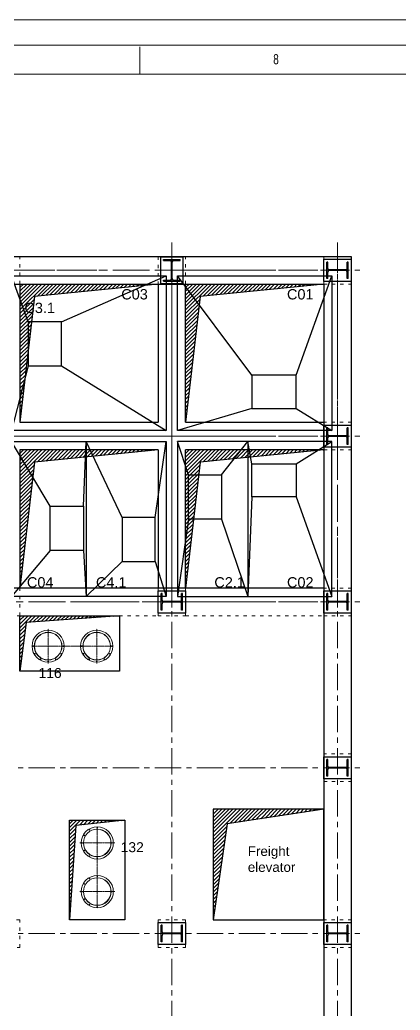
# Model space of a CAD drawing. Header units: millimetres. Extents: x 3220 to 226993, y 817 to 176024.
# Drawn here: x 35048 to 41935, y 117440 to 135357 of the extents above; entities that cross this region are included whole.
import ezdxf

# ---------------------------------------------------------------- set-up
doc = ezdxf.new("R2010")
doc.units = ezdxf.units.MM
for name, pattern in [('ACAD_ISO03W100', [30, 12, -18]), ('AXES', [50.8, 31.75, -6.35, 6.35, -6.35]), ('CENTER2', [28.575, 19.05, -3.175, 3.175, -3.175]), ('CHAIN', [0.3543, 0.2362, -0.0295, 0.0591, -0.0295])]:
    doc.linetypes.add(name, pattern=pattern)
doc.layers.add('Axe', color=1, linetype='AXES', lineweight=9)
doc.layers.add('Cache', color=3, linetype='ACAD_ISO03W100', lineweight=13)
doc.layers.add('Mittelpunktmarkierung(DIN)', color=7, linetype='Continuous', lineweight=25, true_color=0x3f3f3f)
doc.layers.add('Sichtbare Kanten(DIN)', color=7, linetype='Continuous', lineweight=50, true_color=0x3f3f3f)
doc.layers.add('Repère', color=76, linetype='Continuous')
doc.styles.add('ARIAL_BOLD', font='arial.ttf')
doc.styles.add('SLDTEXTSTYLE0', font='TXT', dxfattribs={"width": 0.75})
doc.styles.get("Standard").update_dxf_attribs({"font": 'arial.ttf'})

# ---------------------------------------------------------------- blocks, each defined once
blk = doc.blocks.new("SYST7ME D'AXE")
at = {"layer": 'Axe', "ltscale": 15}
for p, q in [((12000, 18500), (12000, -6500)), ((15000, 18500), (15000, -6500)), ((-500, 18000), (15500, 18000)), ((-500, 15000), (15500, 15000)), ((-500, 12000), (15500, 12000)), ((-500, 9000), (15500, 9000)), ((-500, 6000), (15500, 6000))]:
    blk.add_line(p, q, dxfattribs=at)
blk = doc.blocks.new('Level +8 m')
h = blk.add_hatch()
h.set_pattern_fill('ANSI31', color=256, scale=15)
h.set_pattern_definition([(45, (9000, 0), (-33.67596, 33.67596), [])])
h.paths.add_polyline_path([(11750, -250), (9250, -250), (9250, -2750), (9514, -471)])
h = blk.add_hatch()
h.set_pattern_fill('ANSI31', color=256, scale=15)
h.set_pattern_definition([(45, (12000, 0), (-33.67596, 33.67596), [])])
h.paths.add_polyline_path([(14750, -250), (12250, -250), (12250, -2750), (12514, -471)])
h = blk.add_hatch()
h.set_pattern_fill('ANSI31', color=256, scale=15)
h.set_pattern_definition([(45, (9000, -3000), (-33.67596, 33.67596), [])])
h.paths.add_polyline_path([(11750, -3250), (9250, -3250), (9250, -5750), (9514, -3471)])
h = blk.add_hatch()
h.set_pattern_fill('ANSI31', color=256, scale=15)
h.set_pattern_definition([(45, (12000, -3000), (-33.67596, 33.67596), [])])
h.paths.add_polyline_path([(14750, -3250), (12250, -3250), (12250, -5750), (12514, -3471)])
h = blk.add_hatch()
h.set_pattern_fill('ANSI31', color=256, scale=15)
h.paths.add_polyline_path([(11050, -6250), (9250, -6250), (9250, -7250), (9365, -6370)])
h = blk.add_hatch()
h.set_pattern_fill('ANSI31', color=256, scale=15)
h.paths.add_polyline_path([(14750, -9750), (12750, -9750), (12750, -11750), (12999, -10012)])
h = blk.add_hatch()
h.set_pattern_fill('ANSI31', color=256, scale=15)
h.paths.add_polyline_path([(11150, -9950), (10150, -9950), (10150, -11750), (10263, -10045)])
at = {"linetype": 'Continuous'}
for p, q in [((11850, 195), (12150, 195)), ((11850, 176), (11850, 195)), ((12150, 176), (12150, 195)), ((11850, 176), (11968, 176)), ((11994, -149), (11994, 149)), ((12006, -149), (12006, 151)), ((12032, 176), (12150, 176)), ((14805, -150), (14805, 150)), ((14824, 150), (14805, 150)), ((14824, 32), (14824, 150)), ((15149, 6), (14849, 6)), ((15176, 32), (15176, 150)), ((15195, 150), (15176, 150)), ((15195, -150), (15195, 150)), ((11850, -176), (11968, -176)), ((11850, -195), (11850, -176)), ((12032, -176), (12150, -176)), ((12150, -195), (12150, -176)), ((14824, -150), (14805, -150)), ((14824, -150), (14824, -32)), ((15149, -6), (14851, -6)), ((15176, -150), (15176, -32)), ((15195, -150), (15176, -150)), ((11850, -195), (12150, -195)), ((14805, -3150), (14805, -2850)), ((14824, -2850), (14805, -2850)), ((14824, -2968), (14824, -2850)), ((15176, -2968), (15176, -2850)), ((15195, -2850), (15176, -2850)), ((15195, -3150), (15195, -2850)), ((14824, -3150), (14824, -3032)), ((15149, -2994), (14849, -2994)), ((15149, -3006), (14851, -3006)), ((15176, -3150), (15176, -3032)), ((14824, -3150), (14805, -3150)), ((15195, -3150), (15176, -3150)), ((11805, -6150), (11805, -5850)), ((11824, -5850), (11805, -5850)), ((11824, -5968), (11824, -5850)), ((12176, -5968), (12176, -5850)), ((12195, -5850), (12176, -5850)), ((12195, -6150), (12195, -5850)), ((14805, -6150), (14805, -5850)), ((14824, -5850), (14805, -5850)), ((14824, -5968), (14824, -5850)), ((15176, -5968), (15176, -5850)), ((15195, -5850), (15176, -5850)), ((15195, -6150), (15195, -5850)), ((11824, -6150), (11824, -6032)), ((12149, -5994), (11849, -5994)), ((12149, -6006), (11851, -6006)), ((12176, -6150), (12176, -6032)), ((14824, -6150), (14824, -6032)), ((15149, -5994), (14849, -5994)), ((15149, -6006), (14851, -6006)), ((15176, -6150), (15176, -6032)), ((11824, -6150), (11805, -6150)), ((12195, -6150), (12176, -6150)), ((14824, -6150), (14805, -6150)), ((15195, -6150), (15176, -6150)), ((14805, -9150), (14805, -8850)), ((14824, -8850), (14805, -8850)), ((14824, -8968), (14824, -8850)), ((15176, -8968), (15176, -8850)), ((15195, -8850), (15176, -8850)), ((15195, -9150), (15195, -8850)), ((14824, -9150), (14824, -9032)), ((15149, -8994), (14849, -8994)), ((15149, -9006), (14851, -9006)), ((15176, -9150), (15176, -9032)), ((14824, -9150), (14805, -9150)), ((15195, -9150), (15176, -9150)), ((11805, -12150), (11805, -11850)), ((11824, -11850), (11805, -11850)), ((11824, -11968), (11824, -11850)), ((12149, -11994), (11849, -11994)), ((12176, -11968), (12176, -11850)), ((12195, -11850), (12176, -11850)), ((12195, -12150), (12195, -11850)), ((14805, -12150), (14805, -11850)), ((14824, -11850), (14805, -11850)), ((14824, -11968), (14824, -11850)), ((15149, -11994), (14849, -11994)), ((15176, -11968), (15176, -11850)), ((15195, -11850), (15176, -11850)), ((15195, -12150), (15195, -11850)), ((11824, -12150), (11805, -12150)), ((11824, -12150), (11824, -12032)), ((12149, -12006), (11851, -12006)), ((12176, -12150), (12176, -12032)), ((12195, -12150), (12176, -12150)), ((14824, -12150), (14805, -12150)), ((14824, -12150), (14824, -12032)), ((15149, -12006), (14851, -12006)), ((15176, -12150), (15176, -12032)), ((15195, -12150), (15176, -12150))]:
    blk.add_line(p, q, dxfattribs=at)
for p, q in [((9250, -250), (9250, -2750)), ((11750, -250), (11750, -2750)), ((12250, -2750), (12250, -250)), ((9250, -2750), (11750, -2750)), ((12250, -2750), (14750, -2750)), ((11750, -3250), (9250, -3250)), ((9250, -3250), (9250, -5750)), ((11750, -3250), (11750, -5750)), ((14750, -3250), (12250, -3250)), ((12250, -5750), (12250, -3250)), ((14750, -5750), (250, -5750))]:
    blk.add_line(p, q)
for points in [[(15250, -24250), (-250, -24250), (-250, 250), (15250, 250)], [(250, -250), (14750, -250), (14750, -23750), (250, -23750)], [(9250, -6250), (11050, -6250), (11050, -7250), (9250, -7250)], [(12750, -11750), (14750, -11750), (14750, -9750), (12750, -9750)], [(10150, -11750), (10150, -9950), (11150, -9950), (11150, -11750)]]:
    blk.add_lwpolyline(points, close=True)
for points in [[(12200, 245), (12200, -245), (11800, -245), (11800, 245)], [(14755, 200), (15245, 200), (15245, -200), (14755, -200)], [(14755, -2800), (15245, -2800), (15245, -3200), (14755, -3200)], [(11755, -5800), (12245, -5800), (12245, -6200), (11755, -6200)], [(14755, -5800), (15245, -5800), (15245, -6200), (14755, -6200)], [(14755, -8800), (15245, -8800), (15245, -9200), (14755, -9200)], [(11755, -11800), (12245, -11800), (12245, -12200), (11755, -12200)], [(14755, -11800), (15245, -11800), (15245, -12200), (14755, -12200)]]:
    blk.add_lwpolyline(points, close=True, dxfattribs=at)
for points in [[(11750, -250), (9514, -471), (9250, -2750)], [(14750, -250), (12514, -471), (12250, -2750)], [(11750, -3250), (9514, -3471), (9250, -5750)], [(14750, -3250), (12514, -3471), (12250, -5750)], [(11050, -6250), (9365, -6370), (9250, -7250)], [(14750, -9750), (12999, -10012), (12750, -11750)], [(11150, -9950), (10263, -10045), (10150, -11750)]]:
    blk.add_lwpolyline(points)
for centre, start, end in [((11968, 149), 0, 90), ((12032, 149), 90, 180), ((14851, 32), 180, 270), ((15149, 32), 270, 0), ((11968, -149), 270, 0), ((12032, -149), 180, 270), ((14851, -32), 90, 180), ((15149, -32), 0, 90), ((14851, -2968), 180, 270), ((14851, -3032), 90, 180), ((15149, -2968), 270, 0), ((15149, -3032), 0, 90), ((11851, -5968), 180, 270), ((11851, -6032), 90, 180), ((12149, -5968), 270, 0), ((12149, -6032), 0, 90), ((14851, -5968), 180, 270), ((14851, -6032), 90, 180), ((15149, -5968), 270, 0), ((15149, -6032), 0, 90), ((14851, -8968), 180, 270), ((14851, -9032), 90, 180), ((15149, -8968), 270, 0), ((15149, -9032), 0, 90), ((11851, -11968), 180, 270), ((12149, -11968), 270, 0), ((14851, -11968), 180, 270), ((15149, -11968), 270, 0), ((11851, -12032), 90, 180), ((12149, -12032), 0, 90), ((14851, -12032), 90, 180), ((15149, -12032), 0, 90)]:
    blk.add_arc(centre, 27, start, end, dxfattribs=at)
at = {"layer": 'Axe', "color": 1, "linetype": 'CENTER2'}
for p, q in [((12000, -195), (12000, 195)), ((15195, 0), (14805, 0)), ((15195, -3000), (14805, -3000)), ((12195, -6000), (11805, -6000)), ((15195, -6000), (14805, -6000)), ((15195, -9000), (14805, -9000)), ((12195, -12000), (11805, -12000)), ((15195, -12000), (14805, -12000))]:
    blk.add_line(p, q, dxfattribs=at)
at = {"layer": 'Cache', "ltscale": 5}
for points in [[(8750, -250), (9250, -250), (9250, 250), (8750, 250)], [(11750, -250), (12250, -250), (12250, 250), (11750, 250)], [(14750, -250), (15250, -250), (15250, 250), (14750, 250)], [(14750, -3250), (15250, -3250), (15250, -2750), (14750, -2750)], [(8750, -6250), (9250, -6250), (9250, -5750), (8750, -5750)], [(11750, -6250), (12250, -6250), (12250, -5750), (11750, -5750)], [(14750, -6250), (15250, -6250), (15250, -5750), (14750, -5750)], [(14750, -9250), (15250, -9250), (15250, -8750), (14750, -8750)], [(8750, -12250), (9250, -12250), (9250, -11750), (8750, -11750)], [(11750, -12250), (12250, -12250), (12250, -11750), (11750, -11750)], [(14750, -12250), (15250, -12250), (15250, -11750), (14750, -11750)]]:
    blk.add_lwpolyline(points, close=True, dxfattribs=at)
for points in [[(9250, -6250), (11750, -6250)], [(12250, -6250), (14750, -6250)]]:
    blk.add_lwpolyline(points, dxfattribs=at)
blk.add_blockref("SYST7ME D'AXE", (0, -18000))
at = {"insert": (13376, -10422), "char_height": 173.2, "width": 1681.64, "attachment_point": 1}
blk.add_mtext('Freight\\Pelevator', dxfattribs=at)
blk = doc.blocks.new('cone w1 T')
at = {"color": 4}
for p, q in [((-2500, -1450), (-2900, -100)), ((-1900, -1450), (-100, -100)), ((-2500, -2250), (-2900, -2900)), ((-1900, -2250), (-100, -2900))]:
    blk.add_line(p, q, dxfattribs=at)
for points in [[(-2900, -2900), (-2900, -100), (-100, -100), (-100, -2900)], [(-2500, -1450), (-2500, -2250), (-1900, -2250), (-1900, -1450)]]:
    blk.add_lwpolyline(points, close=True, dxfattribs=at)
at = {"layer": 'Axe', "ltscale": 20}
for p, q in [((-3100, 0), (100, 0)), ((-3000, 100), (-3000, -3100)), ((0, 100), (0, -3100)), ((-3100, -3000), (100, -3000))]:
    blk.add_line(p, q, dxfattribs=at)
blk = doc.blocks.new('cone w2  T')
at = {"color": 4}
for p, q in [((1270, -400), (100, -100)), ((2070, -400), (2900, -100)), ((1270, -1000), (100, -2900)), ((2070, -1000), (2900, -2900))]:
    blk.add_line(p, q, dxfattribs=at)
for points in [[(100, -100), (2900, -100), (2900, -2900), (100, -2900)], [(2070, -400), (1270, -400), (1270, -1000), (2070, -1000)]]:
    blk.add_lwpolyline(points, close=True, dxfattribs=at)
at = {"layer": 'Axe', "ltscale": 20}
for p, q in [((3100, 0), (-100, 0)), ((0, 100), (0, -3100)), ((3000, 100), (3000, -3100)), ((3100, -3000), (-100, -3000))]:
    blk.add_line(p, q, dxfattribs=at)
blk = doc.blocks.new('cone 54')
at = {"color": 4}
for p, q in [((800, -1270), (100, -100)), ((1400, -1270), (1450, -100)), ((1450, -100), (1450, -2900)), ((800, -2070), (100, -2900)), ((1400, -2070), (1450, -2900))]:
    blk.add_line(p, q, dxfattribs=at)
at = {"color": 5}
for p, q in [((2100, -1470), (1450, -100)), ((2700, -1470), (2900, -100)), ((2100, -2270), (1450, -2900)), ((2700, -2270), (2900, -2900))]:
    blk.add_line(p, q, dxfattribs=at)
at = {"color": 4}
for points in [[(2900, -100), (2900, -2900), (100, -2900), (100, -100)], [(800, -1270), (1400, -1270), (1400, -2070), (800, -2070)]]:
    blk.add_lwpolyline(points, close=True, dxfattribs=at)
at = {"color": 5}
blk.add_lwpolyline([(2700, -2270), (2700, -1470), (2100, -1470), (2100, -2270)], close=True, dxfattribs=at)
at = {"layer": 'Axe', "ltscale": 20}
for p, q in [((3100, 0), (-100, 0)), ((0, -3100), (0, 100)), ((3000, -3100), (3000, 100)), ((3100, -3000), (-100, -3000))]:
    blk.add_line(p, q, dxfattribs=at)
blk = doc.blocks.new('116 gaine')
at = {"layer": 'Mittelpunktmarkierung(DIN)', "color": 1, "linetype": 'CHAIN', "lineweight": 0, "ltscale": 23.990969}
for p, q in [((-440, -316), (-440, 316)), ((440, -316), (440, 316)), ((731, 0), (-731, 0))]:
    blk.add_line(p, q, dxfattribs=at)
at = {"layer": 'Sichtbare Kanten(DIN)', "color": 5, "lineweight": 0}
for p, q in [((-441, -250), (-441, -248)), ((-440, -248), (-440, -250)), ((440, -250), (440, -248)), ((441, -248), (441, -250))]:
    blk.add_line(p, q, dxfattribs=at)
for centre, radius in [((-440, 0), 291), ((-440, 0), 251), ((440, 0), 291), ((440, 0), 251), ((-715, 0), 6.5), ((-165, 0), 6.5), ((165, 0), 6.5), ((715, 0), 6.5), ((-678, -138), 6.5), ((-202, -138), 6.5), ((202, -138), 6.5), ((678, -138), 6.5), ((-578, -238), 6.5), ((-440, -275), 6.5), ((-302, -238), 6.5), ((302, -238), 6.5), ((440, -275), 6.5), ((578, -238), 6.5)]:
    blk.add_circle(centre, radius, dxfattribs=at)
for centre, radius, start, end in [((-440, 0), 251, 270, 269.7713), ((-440, 0), 248, 270, 269.7685), ((440, 0), 250, 270.2287, 270), ((440, 0), 248, 270.2315, 270)]:
    blk.add_arc(centre, radius, start, end, dxfattribs=at)
blk = doc.blocks.new('132 gaine')
blk.add_blockref('116 gaine', (0, 0))
blk = doc.blocks.new('A2 E1-50')
at = {"color": 1, "linetype": 'Continuous', "lineweight": 18}
for p, q in [((-28847.4, 20086.4), (0, 20086.4)), ((-28363.1, 19601.2), (-485.3, 19601.2))]:
    blk.add_line(p, q, dxfattribs=at)
at = {"linetype": 'Continuous', "lineweight": 18}
blk.add_line((-28619.2, 19860.5), (-232.1, 19860.5), dxfattribs=at)
at = {"color": 5, "linetype": 'Continuous', "lineweight": 15}
blk.add_line((-12054.1, 19601), (-12054.1, 19843.6), dxfattribs=at)
at = {"color": 5, "linetype": 'Continuous', "lineweight": 15, "insert": (-10860.3, 19779), "char_height": 89.9, "attachment_point": 1, "style": 'SLDTEXTSTYLE0'}
blk.add_mtext('8', dxfattribs=at)
blk = doc.blocks.new('cone c02 T')
at = {"color": 4}
for p, q in [((300, -1500), (100, -100)), ((900, -1500), (1375, -100)), ((1375, -2900), (1375, -100)), ((300, -2300), (100, -2900)), ((900, -2300), (1375, -2900))]:
    blk.add_line(p, q, dxfattribs=at)
at = {"color": 5}
for p, q in [((1450, -1900), (1375, -100)), ((2250, -1900), (2900, -100)), ((1450, -2500), (1375, -2900)), ((2250, -2500), (2900, -2900))]:
    blk.add_line(p, q, dxfattribs=at)
at = {"color": 4}
for points in [[(2900, -2900), (100, -2900), (100, -100), (2900, -100)], [(900, -1500), (300, -1500), (300, -2300), (900, -2300)]]:
    blk.add_lwpolyline(points, close=True, dxfattribs=at)
at = {"color": 5}
blk.add_lwpolyline([(1450, -2500), (2250, -2500), (2250, -1900), (1450, -1900)], close=True, dxfattribs=at)
at = {"layer": 'Axe', "ltscale": 20}
for p, q in [((-100, 0), (3100, 0)), ((0, -3100), (0, 100)), ((3000, -3100), (3000, 100)), ((-100, -3000), (3100, -3000))]:
    blk.add_line(p, q, dxfattribs=at)

msp = doc.modelspace()

# ---------------------------------------------------------------- block references
at = {"xscale": 2.024564718585504, "yscale": 2.024564718585504, "zscale": 2.024564718585504}
msp.add_blockref('A2 E1-50', (61623, 94690.9), dxfattribs=at)
at = {"color": 2}
for name, p in [('Level +8 m', (25800, 130825.5)), ('cone 54', (34800.1, 127825.5))]:
    msp.add_blockref(name, p, dxfattribs=at)
for name, p, rotation in [('cone w2  T', (34800, 127825.5), 90), ('cone w1 T', (37800, 130825.5), 90.00000000000001), ('132 gaine', (36450, 120025.5), 270)]:
    msp.add_blockref(name, p, dxfattribs=dict(rotation=rotation))
at = {"xscale": -1, "rotation": 180}
msp.add_blockref('cone c02 T', (37800, 124825.5), dxfattribs=at)
msp.add_blockref('cone c02 T', (37800, 124825.5), dxfattribs=at)
msp.add_blockref('116 gaine', (36000, 124025.5))

# ---------------------------------------------------------------- texts
at = {"color": 30, "char_height": 187.5, "attachment_point": 5, "style": 'ARIAL_BOLD'}
for s, insert in [('C03', (37125.3, 130390.2)), ('C01', (40125.3, 130390.2)), ('C04', (35417.1, 125178.7)), ('C4.1', (36703.1, 125178.7)), ('C2.1', (38846.4, 125178.7)), ('C02', (40125.3, 125178.7))]:
    msp.add_mtext(s, dxfattribs=dict(at, insert=insert))
at = {"color": 30, "insert": (35407.6, 130144.6), "char_height": 187.5, "width": 417.976, "attachment_point": 5, "style": 'ARIAL_BOLD'}
msp.add_mtext('C3.1', dxfattribs=at)
at = {"layer": 'Repère', "char_height": 180, "attachment_point": 1}
for s, insert in [('116', (35386, 123630.5)), ('132', (36873.4, 120478.8))]:
    msp.add_mtext_dynamic_manual_height_columns(s, width=631.382, gutter_width=12.5, heights=[0], dxfattribs=dict(at, insert=insert))

doc.saveas('drawing.dxf')
